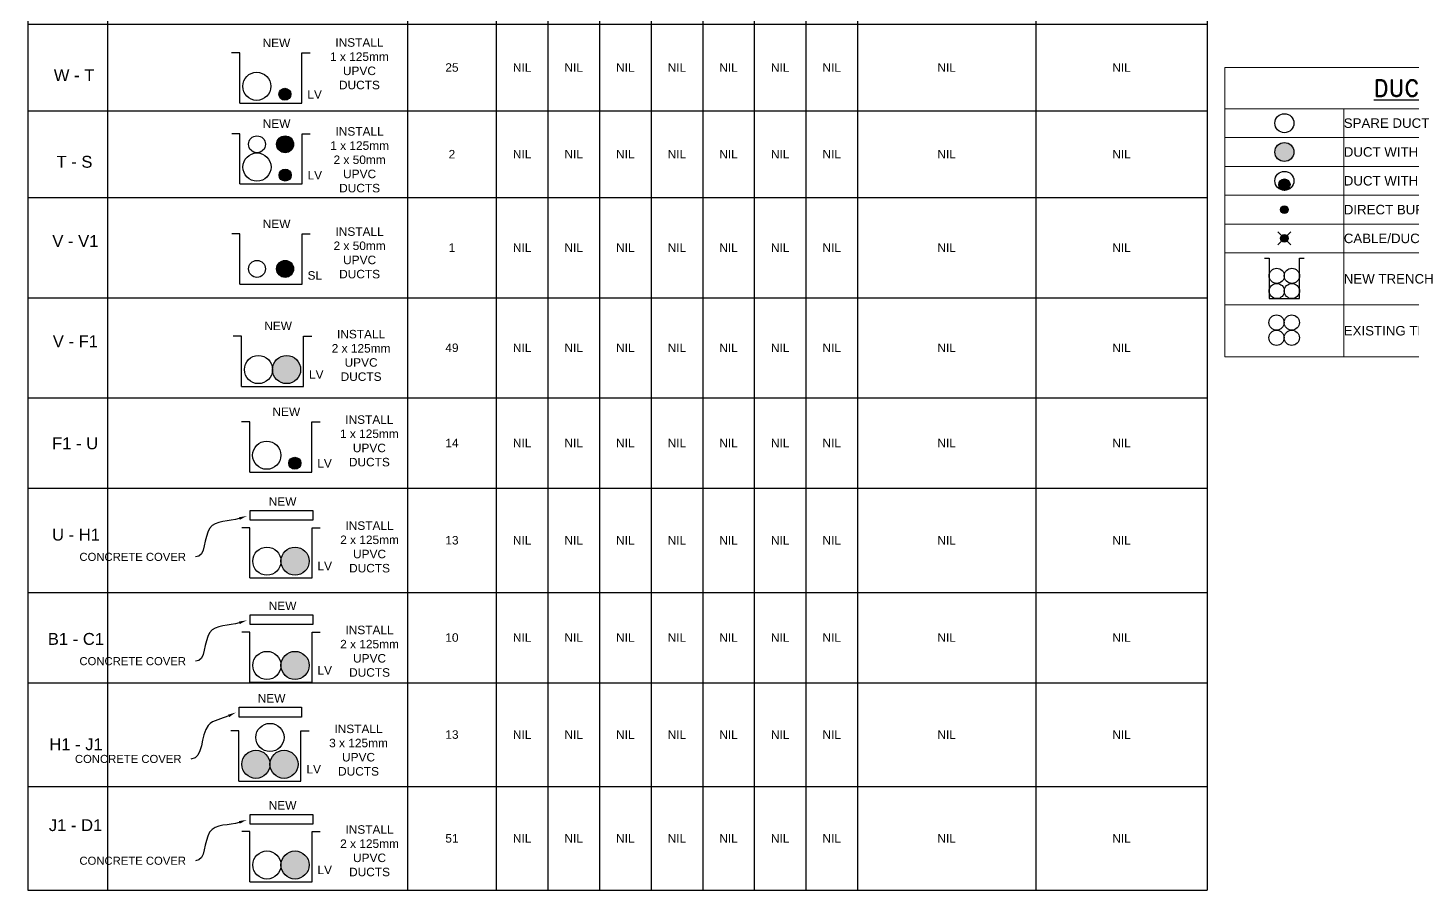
# Paper-space layout 'SHEET (3)' of a CAD drawing. Header units: metres, sheet in millimetres. Extents: x -30 to 802, y -5 to 581.
# Drawn here: x 288.3 to 579.7, y 159.2 to 340.9 of the extents above; entities that cross this region are included whole.
import ezdxf
from ezdxf import colors
from ezdxf.entities.mleader import LeaderData, LeaderLine
from ezdxf.enums import TextEntityAlignment as Align
from ezdxf.math import Vec2, Vec3

# ---------------------------------------------------------------- set-up
doc = ezdxf.new("R2010")
doc.units = ezdxf.units.M
doc.linetypes.add('IE Trench LV', pattern=[6.5, 5, -1.5])
doc.layers.get('0').update_dxf_attribs({"color": 6})
for name, color, linetype in [('Duct_SP_NEW', 2, 'Continuous'), ('Notes', 7, 'Continuous'), ('Notes_HV_MISC', 7, 'Continuous'), ('Notes_SP_MISC', 7, 'Continuous')]:
    doc.layers.add(name, color=color, linetype=linetype)
doc.styles.add('Elec', font='romand__.ttf')
doc.styles.get("Standard").update_dxf_attribs({"font": 'arial.ttf'})

# ---------------------------------------------------------------- blocks, each defined once
blk = doc.blocks.new('DUCT_50_NEW')
blk.add_circle((0, 0.4), 0.4)
at = {"flags": 1}
blk.add_attdef('Z', (0, 0), '', height=0.2, dxfattribs=at)
at = {"flags": 9}
for tag, p in [('DUCT_CODE', (0, 0)), ('XSECT_TYPE', (0, -0.2)), ('STATE', (0, -0.6)), ('FB_REFERENCE', (0, -0.4)), ('OWNED_BY', (-0.001, -1.008)), ('OPERATED_BY', (-0.001, -1.214)), ('NOTES', (0, -0.8)), ('MAINTAINED_BY', (-0.001, -1.419))]:
    blk.add_attdef(tag, text='', height=0.2, dxfattribs=at).set_placement(p, align=Align.MIDDLE_LEFT)
blk = doc.blocks.new('CABLE_LARGE_NEW')
h = blk.add_hatch(color=256)
edge = h.paths.add_edge_path()
edge.add_arc((0, 0.8), 0.8, 0, 360)
blk.add_circle((0, 0.8), 0.8)
for tag, flags, p in [('COND_CODE', 9, (1.5, 0)), ('STATE', 9, (1.5, -0.4)), ('XSECT_SIZE', 9, (1.5, -0.6)), ('OWNED_BY', 9, (1.5, -1)), ('OPERATED_BY', 9, (1.5, -1.2)), ('FB_REFERENCE', 9, (1.5, -0.2)), ('NOTES', 9, (1.5, -0.8)), ('Z', 1, (1.5, -1.6)), ('MAINTAINED_BY', 9, (1.5, -1.4))]:
    blk.add_attdef(tag, text='', height=0.2, dxfattribs=dict(flags=flags)).set_placement(p, align=Align.MIDDLE_LEFT)
blk = doc.blocks.new('*T254')
at = {"layer": 'Defpoints', "color": 8, "linetype": 'ByBlock', "lineweight": 0, "transparency": 16777216}
for p, q in [((0, 0), (95, 0)), ((0, 0), (0, -60.88)), ((95, 0), (95, -60.88)), ((0, -8.67), (95, -8.67)), ((25, -8.67), (25, -60.88)), ((0, -14.73), (95, -14.73)), ((0, -20.8), (95, -20.8)), ((0, -26.87), (95, -26.87)), ((0, -32.94), (95, -32.94)), ((0, -39.01), (95, -39.01)), ((0, -49.95), (95, -49.95)), ((0, -60.88), (95, -60.88))]:
    blk.add_line(p, q, dxfattribs=at)
at = {"layer": 'Notes', "color": 0, "transparency": 16777216}
for name, p, xscale, yscale, zscale in [('DUCT_50_NEW', (12.5, -13.7, 0), 5, 5, 5), ('CABLE_LARGE_NEW', (12.5, -19.77, 0), 2.5, 2.5, 2.5), ('DUCT_50_NEW', (12.5, -25.84, 0), 5, 5, 5)]:
    blk.add_blockref(name, p, dxfattribs=dict(at, xscale=xscale, yscale=yscale, zscale=zscale))
for p in [(12.5, -30.71, 0), (12.5, -36.77, 0)]:
    blk.add_blockref('CABLE_LARGE_NEW', p, dxfattribs=at)
at = {"layer": 'Notes', "color": 0, "transparency": 16777216, "insert": (47.5, -4.33), "char_height": 3.5, "width": 95, "attachment_point": 5, "style": 'Elec'}
blk.add_mtext('{\\LDUCT LEGEND}', dxfattribs=at)
at = {"layer": 'Notes', "color": 0, "transparency": 16777216, "char_height": 2, "width": 70, "attachment_point": 4}
for s, insert in [('SPARE DUCT', (25, -11.7)), ('DUCT WITH NEW CABLE', (25, -17.77)), ('DUCT WITH EXISTING CABLE', (25, -23.84)), ('DIRECT BURIED CABLE', (25, -29.91)), ('CABLE/DUCT TO BE REMOVED', (25, -35.97)), ('NEW TRENCH', (25, -44.48)), ('EXISTING TRENCH', (25, -55.41))]:
    blk.add_mtext(s, dxfattribs=dict(at, insert=insert))
blk = doc.blocks.new('TRENCH_HV_2_DUCTS')
blk.add_lwpolyline([(-0.5, 4.25), (0, 4.25), (0, 0), (3.2, 0), (3.2, 4.25), (3.7, 4.25)])
blk = doc.blocks.new('DUCT_NEW')
blk.add_circle((0, 0.8), 0.8)
at = {"flags": 1}
blk.add_attdef('Z', (0, 0), '', height=0.2, dxfattribs=at)
at = {"flags": 9}
for tag, p in [('DUCT_CODE', (0, 0)), ('XSECT_TYPE', (0, -0.2)), ('STATE', (0, -0.6)), ('OWNED_BY', (0, -1.02)), ('OPERATED_BY', (0, -1.23)), ('FB_REFERENCE', (0, -0.4)), ('NOTES', (0, -0.8)), ('MAINTAINED_BY', (0, -1.42))]:
    blk.add_attdef(tag, text='', height=0.2, dxfattribs=at).set_placement(p, align=Align.MIDDLE_LEFT)
blk = doc.blocks.new('TRENCH_4X125_NEW')
for name, p in [('TRENCH_HV_2_DUCTS', (-1.6, 0)), ('DUCT_NEW', (-0.8, 1.6)), ('DUCT_NEW', (0.8, 1.6)), ('DUCT_NEW', (-0.8, 0)), ('DUCT_NEW', (0.8, 0))]:
    blk.add_blockref(name, p)
blk = doc.blocks.new('*T255')
at = {"layer": 'Notes', "color": 0, "linetype": 'ByBlock', "lineweight": -2, "transparency": 16777216}
for p, q in [((0, 0), (248.25, 0)), ((0, 0), (0, -409.51)), ((248.25, 0), (248.25, -409.51)), ((0, -6), (248.25, -6)), ((0, -26.53), (248.25, -26.53)), ((16.82, -26.53), (16.82, -409.51)), ((79.95, -26.53), (79.95, -409.51)), ((98.63, -26.53), (98.63, -409.51)), ((109.49, -26.53), (109.49, -409.51)), ((120.35, -26.53), (120.35, -409.51)), ((131.21, -26.53), (131.21, -409.51)), ((142.07, -26.53), (142.07, -409.51)), ((152.93, -26.53), (152.93, -409.51)), ((163.79, -26.53), (163.79, -409.51)), ((174.64, -26.53), (174.64, -409.51)), ((212.16, -26.53), (212.16, -409.51)), ((0, -43.23), (248.25, -43.23)), ((0, -63.23), (248.25, -63.23)), ((0, -81.23), (248.25, -81.23)), ((0, -99.47), (248.25, -99.47)), ((0, -117.72), (248.25, -117.72)), ((0, -135.96), (248.25, -135.96)), ((0, -154.2), (248.25, -154.2)), ((0, -172.44), (248.25, -172.44)), ((0, -190.69), (248.25, -190.69)), ((0, -208.93), (248.25, -208.93)), ((0, -227.17), (248.25, -227.17)), ((0, -245.41), (248.25, -245.41)), ((0, -263.65), (248.25, -263.65)), ((0, -284.75), (248.25, -284.75)), ((0, -305.84), (248.25, -305.84)), ((0, -324.84), (248.25, -324.84)), ((0, -346.8), (248.25, -346.8)), ((0, -365.8), (248.25, -365.8)), ((0, -387.65), (248.25, -387.65)), ((0, -409.51), (248.25, -409.51))]:
    blk.add_line(p, q, dxfattribs=at)
at = {"layer": 'Notes', "color": 0, "linetype": 'Continuous', "transparency": 16777216, "insert": (124.13, -3), "char_height": 3.5, "width": 245.2532, "attachment_point": 5, "style": 'Elec'}
blk.add_mtext('URBAN SUBDIVISION RELATED REIMBURSEMENT - DUCT AND CABLE SCHEDULE', dxfattribs=at)
at = {"layer": 'Notes', "color": 0, "linetype": 'Continuous', "transparency": 16777216, "attachment_point": 5}
for s, insert, char_height, width in [('{\\fArial|b1|i0|c0|p34;Route \\PLength (m)}', (89.29, -34.88), 2.5, 15.6857), ('{\\fArial|b1|i0|c0|p34;\\C256;Other Duct Reimbursement\\P(m) x ($)}', (193.4, -34.88), 2.5, 34.5153), ('{\\fArial|b1|i0|c0|p34;\\C256;Existing Duct \\PUsage\\P(m) x ($)}', (230.21, -34.88), 2.5, 33.0932), ('Nodes', (8.41, -34.88), 2.5, 13.8231), ('{\\fArial|b1|i0|c0|p34;Configuration}', (48.38, -34.88), 2.5, 60.1224), ('T&R', (104.06, -34.88), 2.5, 7.8591), ('LD', (114.92, -34.88), 2.5, 7.8591), ('LC', (125.78, -34.88), 2.5, 7.8591), ('PC', (136.64, -34.88), 2.5, 7.8591), ('C', (147.5, -34.88), 2.5, 7.8591), ('D', (158.36, -34.88), 2.5, 7.8591), ('DG', (169.22, -34.88), 2.5, 7.8591), ('36', (89.29, -53.23), 1.79, 15.6857), ('36', (104.06, -53.23), 1.79, 7.8591), ('36', (114.92, -53.23), 1.79, 7.8591), ('72', (125.78, -53.23), 1.79, 7.8591), ('NIL', (136.64, -53.23), 1.79, 7.8591), ('72', (147.5, -53.23), 1.79, 7.8591), ('NIL', (158.36, -53.23), 1.79, 7.8591), ('NIL', (169.22, -53.23), 1.79, 7.8591), ('NIL', (193.4, -53.23), 1.79, 34.5153), ('NIL', (230.21, -53.23), 1.79, 33.0932), ('42', (89.29, -72.23), 1.79, 15.6857), ('42', (104.06, -72.23), 1.79, 7.8591), ('42', (114.92, -72.23), 1.79, 7.8591), ('84', (125.78, -72.23), 1.79, 7.8591), ('NIL', (136.64, -72.23), 1.79, 7.8591), ('84', (147.5, -72.23), 1.79, 7.8591), ('NIL', (158.36, -72.23), 1.79, 7.8591), ('NIL', (169.22, -72.23), 1.79, 7.8591), ('NIL', (193.4, -72.23), 1.79, 34.5153), ('NIL', (230.21, -72.23), 1.79, 33.0932), ('25', (89.29, -90.35), 1.79, 15.6857), ('25', (104.06, -90.35), 1.79, 7.8591), ('25', (114.92, -90.35), 1.79, 7.8591), ('50', (125.78, -90.35), 1.79, 7.8591), ('NIL', (136.64, -90.35), 1.79, 7.8591), ('50', (147.5, -90.35), 1.79, 7.8591), ('NIL', (158.36, -90.35), 1.79, 7.8591), ('NIL', (169.22, -90.35), 1.79, 7.8591), ('NIL', (193.4, -90.35), 1.79, 34.5153), ('NIL', (230.21, -90.35), 1.79, 33.0932), ('39', (89.29, -108.59), 1.79, 15.6857), ('39', (104.06, -108.59), 1.79, 7.8591), ('39', (114.92, -108.59), 1.79, 7.8591), ('39', (125.78, -108.59), 1.79, 7.8591), ('NIL', (136.64, -108.59), 1.79, 7.8591), ('39', (147.5, -108.59), 1.79, 7.8591), ('NIL', (158.36, -108.59), 1.79, 7.8591), ('NIL', (169.22, -108.59), 1.79, 7.8591), ('NIL', (193.4, -108.59), 1.79, 34.5153), ('NIL', (230.21, -108.59), 1.79, 33.0932), ('10', (89.29, -126.84), 1.79, 15.6857), ('NIL', (104.06, -126.84), 1.79, 7.8591), ('NIL', (114.92, -126.84), 1.79, 7.8591), ('NIL', (125.78, -126.84), 1.79, 7.8591), ('NIL', (136.64, -126.84), 1.79, 7.8591), ('NIL', (147.5, -126.84), 1.79, 7.8591), ('NIL', (158.36, -126.84), 1.79, 7.8591), ('NIL', (169.22, -126.84), 1.79, 7.8591), ('NIL', (193.4, -126.84), 1.79, 34.5153), ('NIL', (230.21, -126.84), 1.79, 33.0932), ('26', (89.29, -145.08), 1.79, 15.6857), ('NIL', (104.06, -145.08), 1.79, 7.8591), ('NIL', (114.92, -145.08), 1.79, 7.8591), ('NIL', (125.78, -145.08), 1.79, 7.8591), ('NIL', (136.64, -145.08), 1.79, 7.8591), ('NIL', (147.5, -145.08), 1.79, 7.8591), ('NIL', (158.36, -145.08), 1.79, 7.8591), ('NIL', (169.22, -145.08), 1.79, 7.8591), ('NIL', (193.4, -145.08), 1.79, 34.5153), ('NIL', (230.21, -145.08), 1.79, 33.0932), ('25', (89.29, -163.32), 1.79, 15.6857), ('NIL', (104.06, -163.32), 1.79, 7.8591), ('NIL', (114.92, -163.32), 1.79, 7.8591), ('NIL', (125.78, -163.32), 1.79, 7.8591), ('NIL', (136.64, -163.32), 1.79, 7.8591), ('NIL', (147.5, -163.32), 1.79, 7.8591), ('NIL', (158.36, -163.32), 1.79, 7.8591), ('NIL', (169.22, -163.32), 1.79, 7.8591), ('NIL', (193.4, -163.32), 1.79, 34.5153), ('NIL', (230.21, -163.32), 1.79, 33.0932), ('26', (89.29, -181.56), 1.79, 15.6857), ('NIL', (104.06, -181.56), 1.79, 7.8591), ('NIL', (114.92, -181.56), 1.79, 7.8591), ('NIL', (125.78, -181.56), 1.79, 7.8591), ('NIL', (136.64, -181.56), 1.79, 7.8591), ('NIL', (147.5, -181.56), 1.79, 7.8591), ('NIL', (158.36, -181.56), 1.79, 7.8591), ('NIL', (169.22, -181.56), 1.79, 7.8591), ('NIL', (193.4, -181.56), 1.79, 34.5153), ('NIL', (230.21, -181.56), 1.79, 33.0932), ('21', (89.29, -199.81), 1.79, 15.6857), ('NIL', (104.06, -199.81), 1.79, 7.8591), ('NIL', (114.92, -199.81), 1.79, 7.8591), ('NIL', (125.78, -199.81), 1.79, 7.8591), ('NIL', (136.64, -199.81), 1.79, 7.8591), ('NIL', (147.5, -199.81), 1.79, 7.8591), ('NIL', (158.36, -199.81), 1.79, 7.8591), ('NIL', (169.22, -199.81), 1.79, 7.8591), ('NIL', (193.4, -199.81), 1.79, 34.5153), ('NIL', (230.21, -199.81), 1.79, 33.0932), ('28', (89.29, -218.05), 1.79, 15.6857), ('NIL', (104.06, -218.05), 1.79, 7.8591), ('NIL', (114.92, -218.05), 1.79, 7.8591), ('NIL', (125.78, -218.05), 1.79, 7.8591), ('NIL', (136.64, -218.05), 1.79, 7.8591), ('NIL', (147.5, -218.05), 1.79, 7.8591), ('NIL', (158.36, -218.05), 1.79, 7.8591), ('NIL', (169.22, -218.05), 1.79, 7.8591), ('NIL', (193.4, -218.05), 1.79, 34.5153), ('NIL', (230.21, -218.05), 1.79, 33.0932), ('25', (89.29, -236.29), 1.79, 15.6857), ('NIL', (104.06, -236.29), 1.79, 7.8591), ('NIL', (114.92, -236.29), 1.79, 7.8591), ('NIL', (125.78, -236.29), 1.79, 7.8591), ('NIL', (136.64, -236.29), 1.79, 7.8591), ('NIL', (147.5, -236.29), 1.79, 7.8591), ('NIL', (158.36, -236.29), 1.79, 7.8591), ('NIL', (169.22, -236.29), 1.79, 7.8591), ('NIL', (193.4, -236.29), 1.79, 34.5153), ('NIL', (230.21, -236.29), 1.79, 33.0932), ('2', (89.29, -254.53), 1.79, 15.6857), ('NIL', (104.06, -254.53), 1.79, 7.8591), ('NIL', (114.92, -254.53), 1.79, 7.8591), ('NIL', (125.78, -254.53), 1.79, 7.8591), ('NIL', (136.64, -254.53), 1.79, 7.8591), ('NIL', (147.5, -254.53), 1.79, 7.8591), ('NIL', (158.36, -254.53), 1.79, 7.8591), ('NIL', (169.22, -254.53), 1.79, 7.8591), ('NIL', (193.4, -254.53), 1.79, 34.5153), ('NIL', (230.21, -254.53), 1.79, 33.0932), ('1', (89.29, -274.2), 1.79, 15.6857), ('NIL', (104.06, -274.2), 1.79, 7.8591), ('NIL', (114.92, -274.2), 1.79, 7.8591), ('NIL', (125.78, -274.2), 1.79, 7.8591), ('NIL', (136.64, -274.2), 1.79, 7.8591), ('NIL', (147.5, -274.2), 1.79, 7.8591), ('NIL', (158.36, -274.2), 1.79, 7.8591), ('NIL', (169.22, -274.2), 1.79, 7.8591), ('NIL', (193.4, -274.2), 1.79, 34.5153), ('NIL', (230.21, -274.2), 1.79, 33.0932), ('49', (89.29, -295.3), 1.79, 15.6857), ('NIL', (104.06, -295.3), 1.79, 7.8591), ('NIL', (114.92, -295.3), 1.79, 7.8591), ('NIL', (125.78, -295.3), 1.79, 7.8591), ('NIL', (136.64, -295.3), 1.79, 7.8591), ('NIL', (147.5, -295.3), 1.79, 7.8591), ('NIL', (158.36, -295.3), 1.79, 7.8591), ('NIL', (169.22, -295.3), 1.79, 7.8591), ('NIL', (193.4, -295.3), 1.79, 34.5153), ('NIL', (230.21, -295.3), 1.79, 33.0932), ('14', (89.29, -315.34), 1.79, 15.6857), ('NIL', (104.06, -315.34), 1.79, 7.8591), ('NIL', (114.92, -315.34), 1.79, 7.8591), ('NIL', (125.78, -315.34), 1.79, 7.8591), ('NIL', (136.64, -315.34), 1.79, 7.8591), ('NIL', (147.5, -315.34), 1.79, 7.8591), ('NIL', (158.36, -315.34), 1.79, 7.8591), ('NIL', (169.22, -315.34), 1.79, 7.8591), ('NIL', (193.4, -315.34), 1.79, 34.5153), ('NIL', (230.21, -315.34), 1.79, 33.0932), ('13', (89.29, -335.82), 1.79, 15.6857), ('NIL', (104.06, -335.82), 1.79, 7.8591), ('NIL', (114.92, -335.82), 1.79, 7.8591), ('NIL', (125.78, -335.82), 1.79, 7.8591), ('NIL', (136.64, -335.82), 1.79, 7.8591), ('NIL', (147.5, -335.82), 1.79, 7.8591), ('NIL', (158.36, -335.82), 1.79, 7.8591), ('NIL', (169.22, -335.82), 1.79, 7.8591), ('NIL', (193.4, -335.82), 1.79, 34.5153), ('NIL', (230.21, -335.82), 1.79, 33.0932), ('10', (89.29, -356.3), 1.79, 15.6857), ('NIL', (104.06, -356.3), 1.79, 7.8591), ('NIL', (114.92, -356.3), 1.79, 7.8591), ('NIL', (125.78, -356.3), 1.79, 7.8591), ('NIL', (136.64, -356.3), 1.79, 7.8591), ('NIL', (147.5, -356.3), 1.79, 7.8591), ('NIL', (158.36, -356.3), 1.79, 7.8591), ('NIL', (169.22, -356.3), 1.79, 7.8591), ('NIL', (193.4, -356.3), 1.79, 34.5153), ('NIL', (230.21, -356.3), 1.79, 33.0932), ('13', (89.29, -376.73), 1.79, 15.6857), ('NIL', (104.06, -376.73), 1.79, 7.8591), ('NIL', (114.92, -376.73), 1.79, 7.8591), ('NIL', (125.78, -376.73), 1.79, 7.8591), ('NIL', (136.64, -376.73), 1.79, 7.8591), ('NIL', (147.5, -376.73), 1.79, 7.8591), ('NIL', (158.36, -376.73), 1.79, 7.8591), ('NIL', (169.22, -376.73), 1.79, 7.8591), ('NIL', (193.4, -376.73), 1.79, 34.5153), ('NIL', (230.21, -376.73), 1.79, 33.0932), ('51', (89.29, -398.58), 1.79, 15.6857), ('NIL', (104.06, -398.58), 1.79, 7.8591), ('NIL', (114.92, -398.58), 1.79, 7.8591), ('NIL', (125.78, -398.58), 1.79, 7.8591), ('NIL', (136.64, -398.58), 1.79, 7.8591), ('NIL', (147.5, -398.58), 1.79, 7.8591), ('NIL', (158.36, -398.58), 1.79, 7.8591), ('NIL', (169.22, -398.58), 1.79, 7.8591), ('NIL', (193.4, -398.58), 1.79, 34.5153), ('NIL', (230.21, -398.58), 1.79, 33.0932)]:
    blk.add_mtext(s, dxfattribs=dict(at, insert=insert, char_height=char_height, width=width))

psp = doc.layouts.new('SHEET (3)')

# ---------------------------------------------------------------- hatches: boundary and pattern name
at = {"layer": 'Notes'}
h = psp.add_hatch(color=256, dxfattribs=at)
h.dxf.hatch_style = 1
h.paths.add_polyline_path([(341.2, 326.84, 1), (343.74, 326.84, 1)])
h = psp.add_hatch(color=256, dxfattribs=at)
h.dxf.hatch_style = 1
h.paths.add_polyline_path([(340.73, 316.31, 1), (344.29, 316.31, 1)])
h = psp.add_hatch(color=256, dxfattribs=at)
h.dxf.hatch_style = 1
h.paths.add_polyline_path([(341.24, 309.83, 1), (343.78, 309.83, 1)])
h = psp.add_hatch(color=256, dxfattribs=at)
h.dxf.hatch_style = 1
h.paths.add_polyline_path([(340.73, 290.08, 1), (344.29, 290.08, 1)])
at = {"layer": 'Notes', "linetype": 'IE Trench LV'}
h = psp.add_hatch(color=256, dxfattribs=at)
h.dxf.hatch_style = 1
h.paths.add_polyline_path([(339.86, 268.88, 1), (345.78, 268.88, 1)])
at = {"layer": 'Notes'}
h = psp.add_hatch(color=256, dxfattribs=at)
h.dxf.hatch_style = 1
h.paths.add_polyline_path([(343.29, 249.16, 1), (345.84, 249.16, 1)])
at = {"layer": 'Notes', "linetype": 'IE Trench LV'}
h = psp.add_hatch(color=256, dxfattribs=at)
h.dxf.hatch_style = 1
h.paths.add_polyline_path([(341.64, 228.55, 1), (347.56, 228.55, 1)])
h = psp.add_hatch(color=256, dxfattribs=at)
h.dxf.hatch_style = 1
h.paths.add_polyline_path([(341.64, 206.6, 1), (347.56, 206.6, 1)])
h = psp.add_hatch(color=256, dxfattribs=at)
h.dxf.hatch_style = 1
h.paths.add_polyline_path([(339.32, 185.78, 1), (345.24, 185.78, 1)])
h = psp.add_hatch(color=256, dxfattribs=at)
h.dxf.hatch_style = 1
h.paths.add_polyline_path([(341.64, 164.58, 1), (347.56, 164.58, 1)])
at = {"layer": 'Notes_HV_MISC'}
h = psp.add_hatch(color=256, dxfattribs=at)
h.dxf.hatch_style = 1
h.paths.add_polyline_path([(333.4, 185.78, 1), (339.32, 185.78, 1)])

# ---------------------------------------------------------------- linework, layer by layer
at = {"layer": 'Notes', "flags": 128}
for points in [[(332.97, 324.98), (332.97, 335.55), (331.25, 335.55)], [(346.05, 324.98), (346.05, 335.55), (347.77, 335.55)], [(332.97, 324.98), (346.05, 324.98)], [(333.01, 307.98), (333.01, 318.55), (331.29, 318.55)], [(346.09, 307.98), (346.09, 318.55), (347.81, 318.55)], [(333.01, 307.98), (346.09, 307.98)], [(333.01, 286.89), (333.01, 297.46), (331.29, 297.46)], [(346.09, 286.89), (346.09, 297.46), (347.81, 297.46)], [(333.01, 286.89), (346.09, 286.89)], [(333.32, 265.34), (333.32, 275.91), (331.6, 275.91)], [(346.4, 265.34), (346.4, 275.91), (348.12, 275.91)], [(333.32, 265.34), (346.4, 265.34)], [(335.06, 247.31), (335.06, 257.88), (333.34, 257.88)], [(348.14, 247.31), (348.14, 257.88), (349.86, 257.88)], [(335.06, 247.31), (348.14, 247.31)], [(335.1, 225.02), (335.1, 235.58), (333.38, 235.58)], [(348.18, 225.02), (348.18, 235.58), (349.89, 235.58)], [(335.1, 225.02), (348.18, 225.02)], [(335.1, 203.06), (335.1, 213.63), (333.38, 213.63)], [(348.18, 203.06), (348.18, 213.63), (349.89, 213.63)], [(335.1, 203.06), (348.18, 203.06)], [(332.78, 182.24), (332.78, 192.81), (331.06, 192.81)], [(345.85, 182.24), (345.85, 192.81), (347.57, 192.81)], [(332.78, 182.24), (345.85, 182.24)], [(335.1, 161.04), (335.1, 171.61), (333.38, 171.61)], [(348.18, 161.04), (348.18, 171.61), (349.89, 171.61)], [(335.1, 161.04), (348.18, 161.04)]]:
    psp.add_lwpolyline(points, dxfattribs=at)
at = {"layer": 'Notes', "elevation": 0, "flags": 128}
for points in [[(551.44, 295.12), (554.17, 297.86)], [(554.17, 295.12), (551.44, 297.86)]]:
    psp.add_lwpolyline(points, dxfattribs=at)
at = {"layer": 'Notes'}
for centre, radius in [((336.55, 328.52), 2.96), ((342.47, 326.84), 1.27), ((336.59, 316.31), 1.78), ((342.51, 316.31), 1.78), ((336.59, 311.52), 2.96), ((342.51, 309.83), 1.27), ((336.59, 290.08), 1.78), ((342.51, 290.08), 1.78), ((336.9, 268.88), 2.96), ((342.82, 268.88), 2.96), ((338.64, 250.85), 2.96), ((344.56, 249.16), 1.27), ((338.68, 228.55), 2.96), ((344.6, 228.55), 2.96), ((338.68, 206.6), 2.96), ((344.6, 206.6), 2.96), ((339.32, 191.44), 2.96), ((336.36, 185.78), 2.96), ((342.28, 185.78), 2.96), ((338.68, 164.58), 2.96), ((344.6, 164.58), 2.96)]:
    psp.add_circle(centre, radius, dxfattribs=at)
at = {"layer": 'Notes_HV_MISC'}
for points in [[(335.13, 239.2), (348.31, 239.2), (348.31, 237.15), (335.13, 237.15)], [(335.13, 217.25), (348.31, 217.25), (348.31, 215.2), (335.13, 215.2)], [(332.81, 197.78), (345.99, 197.78), (345.99, 195.73), (332.81, 195.73)], [(335.13, 175.23), (348.31, 175.23), (348.31, 173.18), (335.13, 173.18)]]:
    psp.add_lwpolyline(points, close=True, dxfattribs=at)

# ---------------------------------------------------------------- block references
for name, p in [('*T255', (288.33, 568.76)), ('*T254', (540.31, 332.46))]:
    psp.add_blockref(name, p)
at = {"layer": 'Duct_SP_NEW', "lineweight": 0, "xscale": 2, "yscale": 2, "zscale": 2}
for name, p in [('TRENCH_4X125_NEW', (552.8, 283.82)), ('DUCT_NEW', (551.16, 277.18)), ('DUCT_NEW', (554.36, 277.18)), ('DUCT_NEW', (551.16, 273.98)), ('DUCT_NEW', (554.36, 273.98))]:
    psp.add_blockref(name, p, dxfattribs=at)
at = {"layer": 'Notes', "linetype": 'IE Trench LV', "xscale": 1.5, "yscale": 1.5, "zscale": 1.5}
psp.add_blockref('CABLE_LARGE_NEW', (552.81, 306.62, 0), dxfattribs=at)

# ---------------------------------------------------------------- texts
at = {"layer": 'Notes'}
for s, p in [('NEW', (340.68, 338.56)), ('LV', (348.72, 327.7)), ('NEW', (340.72, 321.56)), ('LV', (348.76, 310.7)), ('NEW', (340.72, 300.46)), ('SL', (348.76, 289.6)), ('NEW', (341.03, 278.98)), ('LV', (349.07, 268.74)), ('NEW', (342.77, 260.89)), ('LV', (350.81, 250.03)), ('NEW', (341.98, 242)), ('LV', (350.85, 228.41)), ('NEW', (341.98, 220.04)), ('LV', (350.85, 206.46)), ('NEW', (339.66, 200.57)), ('LV', (348.53, 185.64)), ('NEW', (341.98, 178.03)), ('LV', (350.85, 164.44))]:
    psp.add_text(s, height=1.79, dxfattribs=at).set_placement(p, align=Align.TOP_CENTER)
for s, insert, char_height, width, attachment_point in [('INSTALL\\P1 x 125mm\\PUPVC\\PDUCTS', (358.15, 338.64), 1.79, 12.2256, 2), ('\\pi2.4511;{\\C7;W - T}', (291.38, 332.12), 2.5, 13.3231, 1), ('INSTALL\\P1 x 125mm\\P2 x 50mm\\PUPVC\\PDUCTS', (358.19, 319.92), 1.79, 12.2256, 2), ('\\pi3.0105;{\\C7;T - S}', (291.38, 313.88), 2.5, 13.3231, 1), ('INSTALL\\P2 x 50mm\\PUPVC\\PDUCTS', (358.19, 298.83), 1.79, 12.2256, 2), ('\\pi2.1374;{\\C7;V - V1}', (291.38, 297.19), 2.5, 13.3231, 1), ('INSTALL\\P2 x 125mm\\PUPVC\\PDUCTS', (358.5, 277.24), 1.79, 12.2256, 2), ('\\pi2.2354;{\\C7;V - F1}', (291.38, 276.1), 2.5, 13.3231, 1), ('INSTALL\\P1 x 125mm\\PUPVC\\PDUCTS', (360.24, 259.25), 1.79, 12.2256, 2), ('\\pi2.0947;{\\C7;F1 - U}', (291.37, 254.61), 2.5, 13.3231, 1), ('INSTALL\\P2 x 125mm\\PUPVC\\PDUCTS', (360.28, 236.92), 1.79, 12.2256, 2), ('\\pi2.0743;{\\C7;U - H1}', (291.38, 235.39), 2.5, 13.3231, 1), ('\\pi1.19;{\\C7;B1 - C1}', (291.38, 213.43), 2.5, 13.3231, 1), ('INSTALL\\P2 x 125mm\\PUPVC\\PDUCTS', (360.28, 214.96), 1.79, 12.2256, 2), ('INSTALL\\P3 x 125mm\\PUPVC\\PDUCTS', (357.96, 194.14), 1.79, 12.2256, 2), ('\\pi1.4936;{\\C7;H1 - J1}', (291.38, 191.25), 2.5, 13.3231, 1), ('\\pi1.4007;{\\C7;J1 - D1}', (291.38, 174.22), 2.5, 13.3231, 1), ('INSTALL\\P2 x 125mm\\PUPVC\\PDUCTS', (360.28, 172.95), 1.79, 12.2256, 2)]:
    psp.add_mtext(s, dxfattribs=dict(at, insert=insert, char_height=char_height, width=width, attachment_point=attachment_point))

# ---------------------------------------------------------------- leaders
at = {"layer": 'Notes_SP_MISC'}
ml = psp.add_multileader_mtext('Standard', dxfattribs=at)
ml.set_content('CONCRETE COVER', color=256)
ml.set_leader_properties(color=256, linetype='ByLayer', lineweight=-1)
ml.build(insert=Vec2(0, 0))
ml.multileader.update_dxf_attribs({"leader_type": 2, "dogleg_length": 3, "arrow_head_size": 1.7})
ctx = ml.context
ctx.base_point, ctx.char_height, ctx.arrow_head_size, ctx.plane_origin = Vec3(306.57, 229.44), 1.7, 1.7, Vec3(217.8, 70.23)
ctx.text_align_type = 2
notes = []
notes.append((ctx, [(0, (1, 1, 0), (326.65, 229.44), (-1, 0), 3, [(0, [(334.48, 238.06), (326.61, 235.44)], 0, [])])]))
ctx.mtext.insert, ctx.mtext.width, ctx.mtext.defined_height, ctx.mtext.alignment, ctx.mtext.flow_direction = Vec3(321.65, 230.3), 21.4353, 2.65, 3, 5
ml = psp.add_multileader_mtext('Standard', dxfattribs=at)
ml.set_content('CONCRETE COVER', color=256)
ml.set_leader_properties(color=256, linetype='ByLayer', lineweight=-1)
ml.build(insert=Vec2(0, 0))
ml.multileader.update_dxf_attribs({"leader_type": 2, "dogleg_length": 3, "arrow_head_size": 1.7})
ctx = ml.context
ctx.base_point, ctx.char_height, ctx.arrow_head_size, ctx.plane_origin = Vec3(306.57, 207.48), 1.7, 1.7, Vec3(217.8, 48.27)
ctx.text_align_type = 2
notes.append((ctx, [(0, (1, 1, 0), (326.65, 207.48), (-1, 0), 3, [(0, [(334.48, 216.1), (326.61, 213.48)], 0, [])])]))
ctx.mtext.insert, ctx.mtext.width, ctx.mtext.defined_height, ctx.mtext.alignment, ctx.mtext.flow_direction = Vec3(321.65, 208.35), 21.4353, 2.65, 3, 5
ml = psp.add_multileader_mtext('Standard', dxfattribs=at)
ml.set_content('CONCRETE COVER', color=256)
ml.set_leader_properties(color=256, linetype='ByLayer', lineweight=-1)
ml.build(insert=Vec2(0, 0))
ml.multileader.update_dxf_attribs({"leader_type": 2, "dogleg_length": 3, "arrow_head_size": 1.7})
ctx = ml.context
ctx.base_point, ctx.char_height, ctx.arrow_head_size, ctx.plane_origin = Vec3(305.62, 186.89), 1.7, 1.7, Vec3(215.48, 27.45)
ctx.text_align_type = 2
notes.append((ctx, [(0, (1, 1, 0), (325.7, 186.89), (-1, 0), 3, [(0, [(332.16, 196.7), (326.34, 193.96)], 0, [])])]))
ctx.mtext.insert, ctx.mtext.width, ctx.mtext.defined_height, ctx.mtext.alignment, ctx.mtext.flow_direction = Vec3(320.7, 187.76), 21.4353, 2.65, 3, 5
ml = psp.add_multileader_mtext('Standard', dxfattribs=at)
ml.set_content('CONCRETE COVER', color=256)
ml.set_leader_properties(color=256, linetype='ByLayer', lineweight=-1)
ml.build(insert=Vec2(0, 0))
ml.multileader.update_dxf_attribs({"leader_type": 2, "dogleg_length": 3, "arrow_head_size": 1.7})
ctx = ml.context
ctx.base_point, ctx.char_height, ctx.arrow_head_size, ctx.plane_origin = Vec3(306.57, 165.47), 1.7, 1.7, Vec3(217.8, 6.25)
ctx.text_align_type = 2
notes.append((ctx, [(0, (1, 1, 0), (326.65, 165.47), (-1, 0), 3, [(0, [(334.48, 174.09), (326.61, 171.47)], 0, [])])]))
ctx.mtext.insert, ctx.mtext.width, ctx.mtext.defined_height, ctx.mtext.alignment, ctx.mtext.flow_direction = Vec3(321.65, 166.33), 21.4353, 2.65, 3, 5
for ctx, leaders in notes:
    for number, flags, end, landing, length, lines in leaders:
        leader = LeaderData()
        leader.index, (leader.has_last_leader_line, leader.has_dogleg_vector, leader.attachment_direction) = number, flags
        leader.last_leader_point, leader.dogleg_vector, leader.dogleg_length = Vec3(end), Vec3(landing), length
        for number, points, colour, breaks in lines:
            line = LeaderLine()
            line.index, line.vertices, line.color, line.breaks = number, Vec3.list(points), colors.encode_raw_color(colour), breaks
            leader.lines.append(line)
        ctx.leaders.append(leader)

doc.saveas('drawing.dxf')
